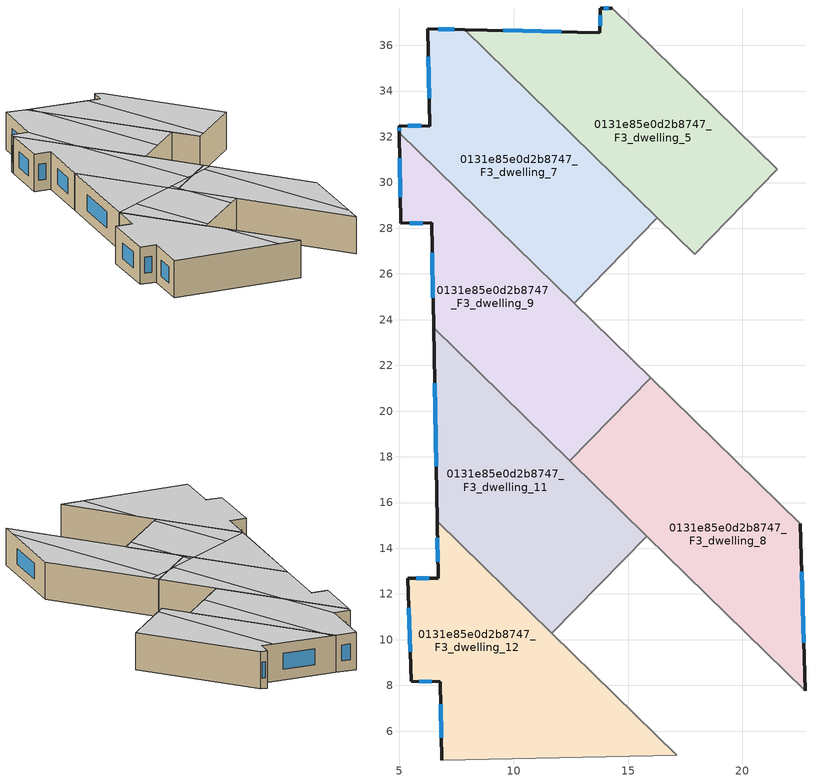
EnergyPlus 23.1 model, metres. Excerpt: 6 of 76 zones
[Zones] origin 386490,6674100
0131e85e0d2b8747_F3_dwelling_11
 floor to 0131e85e0d2b8747_F2_dwelling_11 (EU_floor_Construction): 15.82,14.54 11.66,10.28 6.65,15.17 6.49,23.64 z9
 wall outside (EU_wall_Construction): 6.49,23.64 6.65,15.17 z9:12
 wall to 0131e85e0d2b8747_F3_dwelling_10 (EU_wall_Construction): 11.66,10.28 15.82,14.54 z9:12
 wall to 0131e85e0d2b8747_F3_dwelling_9 (EU_wall_Construction): 12.45,17.82 6.49,23.64 z9:12
 wall to 0131e85e0d2b8747_F3_dwelling_12 (EU_wall_Construction): 6.65,15.17 11.66,10.28 z9:12
 wall to 0131e85e0d2b8747_F3_dwelling_8 (EU_wall_Construction): 15.82,14.54 12.45,17.82 z9:12
 window (EU_Window_Construction): 6.53,21.22 6.6,17.59 z9.86:11.14
 ceiling to 0131e85e0d2b8747_F4_dwelling_10 (EU_floor_Construction): 11.94,10.56 15.1,13.8 13.01,17.28 11.89,18.37 8.47,16.3 z12
 ceiling to 0131e85e0d2b8747_F4_dwelling_5 (EU_floor_Construction): 11.89,18.37 6.49,23.64 6.65,15.2 z12
 ceiling to 0131e85e0d2b8747_F4_dwelling_9 (EU_floor_Construction): 15.1,13.8 15.82,14.54 13.01,17.28 z12
 ceiling to 0131e85e0d2b8747_F4_dwelling_11 (EU_floor_Construction): 11.66,10.28 11.94,10.56 8.47,16.3 6.65,15.2 6.65,15.17 z12
0131e85e0d2b8747_F3_dwelling_12
 floor to 0131e85e0d2b8747_F2_dwelling_12 (EU_floor_Construction): 17.14,4.94 6.84,4.74 6.78,8.16 5.51,8.18 5.36,12.7 6.69,12.69 6.65,15.17 z9
 wall outside (EU_wall_Construction): 6.65,15.17 6.69,12.69 5.36,12.7 5.51,8.18 6.78,8.16 6.84,4.74 z9:12
 wall adiabatic (EU_wall_Construction): 6.84,4.74 17.14,4.94 z9:12
 wall to 0131e85e0d2b8747_F3_dwelling_10 (EU_wall_Construction): 17.14,4.94 11.66,10.28 z9:12
 window (EU_Window_Construction): 5.4,11.4 5.46,9.47 / 6.31,12.69 5.74,12.69 / 6.66,14.47 6.68,13.4 / 6.8,7.19 6.82,5.72 / 5.87,8.17 6.41,8.17 z9.86:11.14
 ceiling to 0131e85e0d2b8747_F4_dwelling_11 (EU_floor_Construction): 15.35,4.9 12.74,9.23 6.65,15.17 6.69,12.69 5.36,12.7 5.51,8.18 6.78,8.16 6.84,4.74 z12
 ceiling to 0131e85e0d2b8747_F4_dwelling_10 (EU_floor_Construction): 17.14,4.94 12.74,9.23 15.35,4.9 z12
0131e85e0d2b8747_F3_dwelling_5
 floor to 0131e85e0d2b8747_F2_dwelling_5 (EU_floor_Construction): 21.53,30.58 17.91,26.87 7.84,36.69 13.77,36.56 13.79,37.63 14.31,37.62 z9
 wall outside (EU_wall_Construction): 14.31,37.62 13.79,37.63 13.77,36.56 7.84,36.69 z9:12
 wall to 0131e85e0d2b8747_F3_dwelling_4 (EU_wall_Construction): 17.91,26.87 21.53,30.58 z9:12
 wall to 0131e85e0d2b8747_F3_dwelling_3 (EU_wall_Construction): 21.53,30.58 14.31,37.62 z9:12
 wall to 0131e85e0d2b8747_F3_dwelling_7 (EU_wall_Construction): 7.84,36.69 16.28,28.46 z9:12
 wall to 0131e85e0d2b8747_F3_dwelling_6 (EU_wall_Construction): 16.28,28.46 17.91,26.87 z9:12
 window (EU_Window_Construction): 13.79,37.33 13.78,36.87 / 14.16,37.62 13.94,37.63 / 12.08,36.6 9.54,36.65 z9.86:11.14
 ceiling to 0131e85e0d2b8747_F4_dwelling_2 (EU_floor_Construction): 18.4,27.37 21.53,30.58 14.31,37.62 13.79,37.63 13.77,36.56 12.84,36.58 z12
 ceiling to 0131e85e0d2b8747_F4_dwelling_3 (EU_floor_Construction): 17.91,26.87 18.4,27.37 12.84,36.58 8.16,36.68 8.6,35.95 z12
 ceiling to 0131e85e0d2b8747_F4_dwelling_4 (EU_floor_Construction): 8.6,35.95 8.16,36.68 7.85,36.69 z12
0131e85e0d2b8747_F3_dwelling_7
 floor to 0131e85e0d2b8747_F2_dwelling_7 (EU_floor_Construction): 16.28,28.46 12.64,24.72 4.99,32.18 4.99,32.48 6.32,32.47 6.24,36.72 7.84,36.69 z9
 wall outside (EU_wall_Construction): 7.84,36.69 6.24,36.72 6.32,32.47 4.99,32.48 4.99,32.18 z9:12
 wall to 0131e85e0d2b8747_F3_dwelling_6 (EU_wall_Construction): 12.64,24.72 16.28,28.46 z9:12
 wall to 0131e85e0d2b8747_F3_dwelling_9 (EU_wall_Construction): 4.99,32.18 12.64,24.72 z9:12
 window (EU_Window_Construction): 4.99,32.4 4.99,32.27 / 5.94,32.47 5.37,32.48 / 6.27,35.51 6.3,33.69 / 7.39,36.7 6.7,36.71 z9.86:11.14
 ceiling to 0131e85e0d2b8747_F4_dwelling_4 (EU_floor_Construction): 12.64,24.72 14.33,26.46 8.6,35.95 7.85,36.69 6.24,36.72 6.32,32.47 8.65,28.61 z12
 ceiling to 0131e85e0d2b8747_F4_dwelling_3 (EU_floor_Construction): 14.33,26.46 16.28,28.46 8.6,35.95 z12
 ceiling to 0131e85e0d2b8747_F4_dwelling_5 (EU_floor_Construction): 8.65,28.61 6.32,32.47 4.99,32.48 4.99,32.18 z12
0131e85e0d2b8747_F3_dwelling_8
 floor to 0131e85e0d2b8747_F2_dwelling_8 (EU_floor_Construction): 22.53,15.07 22.75,7.77 12.45,17.82 15.99,21.45 z9
 wall outside (EU_wall_Construction): 22.75,7.77 22.53,15.07 z9:12
 wall to 0131e85e0d2b8747_F3_dwelling_9 (EU_wall_Construction): 15.99,21.45 12.45,17.82 z9:12
 wall to 0131e85e0d2b8747_F3_dwelling_10 (EU_wall_Construction): 15.82,14.54 22.75,7.77 z9:12
 wall to 0131e85e0d2b8747_F3_dwelling_6 (EU_wall_Construction): 22.53,15.07 15.99,21.45 z9:12
 window (EU_Window_Construction): 22.69,9.86 22.59,12.98 z9.86:11.14
 ceiling to 0131e85e0d2b8747_F4_dwelling_9 (EU_floor_Construction): 22.75,7.77 22.71,9.1 15.73,20.68 14.54,19.96 12.59,17.97 13.01,17.28 z12
 ceiling to 0131e85e0d2b8747_F4_dwelling_8 (EU_floor_Construction): 22.71,9.1 22.53,15.07 16.38,21.07 15.73,20.68 z12
 ceiling to 0131e85e0d2b8747_F4_dwelling_4 (EU_floor_Construction): 16.38,21.07 15.99,21.45 14.54,19.96 z12
 ceiling to 0131e85e0d2b8747_F4_dwelling_10 (EU_floor_Construction): 13.01,17.28 12.59,17.97 12.45,17.82 z12
0131e85e0d2b8747_F3_dwelling_9
 floor to 0131e85e0d2b8747_F2_dwelling_9 (EU_floor_Construction): 6.4,28.23 5.06,28.22 4.99,32.18 15.99,21.45 12.45,17.82 6.49,23.64 z9
 wall outside (EU_wall_Construction): 4.99,32.18 5.06,28.22 6.4,28.23 6.49,23.64 z9:12
 wall to 0131e85e0d2b8747_F3_dwelling_6 (EU_wall_Construction): 15.99,21.45 12.64,24.72 z9:12
 window (EU_Window_Construction): 6.43,26.92 6.46,24.95 / 5.44,28.23 6.02,28.23 / 5.01,31.05 5.04,29.35 z9.86:11.14
 ceiling to 0131e85e0d2b8747_F4_dwelling_5 (EU_floor_Construction): 14.05,19.67 8.65,28.61 4.99,32.18 5.06,28.22 6.4,28.23 6.49,23.64 11.89,18.37 z12
 ceiling to 0131e85e0d2b8747_F4_dwelling_9 (EU_floor_Construction): 12.59,17.97 14.54,19.96 12.23,18.57 z12
 ceiling to 0131e85e0d2b8747_F4_dwelling_10 (EU_floor_Construction): 12.45,17.82 12.59,17.97 12.23,18.57 11.89,18.37 z12
 ceiling adiabatic (EU_roof_Construction): 14.54,19.96 15.99,21.45 8.65,28.61 14.05,19.67 11.89,18.37 z12
[Building]
EU S2 Campaign: North Axis=0; Terrain=City; Solar Distribution=FullExterior
[Site:Location]
Helsinki-Vantaa.AP: Latitude=60.317; Longitude=24.963; Time Zone=2; Elevation=54.6
[SizingPeriod:WeatherFileDays]
AnnualSizingPeriod: Begin Month=1; Begin Day of Month=1; End Month=12; End Day of Month=31; Day of Week for Start Day=Monday; Use Weather File Daylight Saving Period=No; Use Weather File Rain and Snow Indicators=No
[MATERIAL]
EU_InternalMass_Material: Roughness=MediumRough; Thickness=0.1; Conductivity=1; Density=1800; Specific Heat=900; Thermal Absorptance=0.9; Solar Absorptance=0.7; Visible Absorptance=0.7
[MATERIAL:NOMASS] Roughness=MediumRough; Thermal Absorptance=0.9; Solar Absorptance=0.7; Visible Absorptance=0.7
Name | Thermal Resistance
EU_wall_NoMass | 1.10183
EU_roof_NoMass; EU_floor_NoMass | 1.70606
[WINDOWMATERIAL:SIMPLEGLAZINGSYSTEM]
EU_Window_SimpleGlazing: UFactor=3.11035; Solar Heat Gain Coefficient=0.8; Visible Transmittance=0.8
[CONSTRUCTION]
EU_wall_Construction: EU_wall_NoMass
EU_roof_Construction: EU_roof_NoMass
EU_floor_Construction: EU_floor_NoMass
EU_Window_Construction: EU_Window_SimpleGlazing
EU_InternalMass_Construction: EU_InternalMass_Material
[ZONE] Type=1; Multiplier=1; Ceiling Height=autocalculate; Floor Area=autocalculate; Part of Total Floor Area=Yes
Name | Volume
0131e85e0d2b8747_F3_dwelling_11 | 178.895
0131e85e0d2b8747_F3_dwelling_12 | 178.912
0131e85e0d2b8747_F3_dwelling_5 | 178.909
0131e85e0d2b8747_F3_dwelling_7 | 178.885
0131e85e0d2b8747_F3_dwelling_8 | 178.927
0131e85e0d2b8747_F3_dwelling_9 | 178.926
[INTERNALMASS] Construction=EU_InternalMass_Construction
Name | Zone or ZoneList | Surface Area
0131e85e0d2b8747_F3_dwelling_5_EU_InternalMass | 0131e85e0d2b8747_F3_dwelling_5 | 59.6373
0131e85e0d2b8747_F3_dwelling_7_EU_InternalMass | 0131e85e0d2b8747_F3_dwelling_7 | 59.6274
0131e85e0d2b8747_F3_dwelling_8_EU_InternalMass | 0131e85e0d2b8747_F3_dwelling_8 | 59.6416
0131e85e0d2b8747_F3_dwelling_9_EU_InternalMass | 0131e85e0d2b8747_F3_dwelling_9 | 59.6423
0131e85e0d2b8747_F3_dwelling_11_EU_InternalMass | 0131e85e0d2b8747_F3_dwelling_11 | 59.6314
0131e85e0d2b8747_F3_dwelling_12_EU_InternalMass | 0131e85e0d2b8747_F3_dwelling_12 | 59.637
[OTHEREQUIPMENT] Fuel Type=Electricity; Design Level Calculation Method=Watts/Area; Power per Zone Floor Area=1; Fraction Latent=0; Fraction Radiant=0; Fraction Lost=0; Carbon Dioxide Generation Rate=0; EndUse Subcategory=EU_Step8_InternalGains
Name | Zone or ZoneList or Space or SpaceList | Schedule
EU_Step8_InternalGain_0131e85e0d2b8747_F3_dwelling_5_f000 | 0131e85e0d2b8747_F3_dwelling_5 | EU_Step8_GainSchedule_0131e85e0d2b8747_F3_dwelling_5_f000
EU_Step8_InternalGain_0131e85e0d2b8747_F3_dwelling_7_f000 | 0131e85e0d2b8747_F3_dwelling_7 | EU_Step8_GainSchedule_0131e85e0d2b8747_F3_dwelling_7_f000
EU_Step8_InternalGain_0131e85e0d2b8747_F3_dwelling_8_f000 | 0131e85e0d2b8747_F3_dwelling_8 | EU_Step8_GainSchedule_0131e85e0d2b8747_F3_dwelling_8_f000
EU_Step8_InternalGain_0131e85e0d2b8747_F3_dwelling_9_f000 | 0131e85e0d2b8747_F3_dwelling_9 | EU_Step8_GainSchedule_0131e85e0d2b8747_F3_dwelling_9_f000
EU_Step8_InternalGain_0131e85e0d2b8747_F3_dwelling_11_f000 | 0131e85e0d2b8747_F3_dwelling_11 | EU_Step8_GainSchedule_0131e85e0d2b8747_F3_dwelling_11_f000
EU_Step8_InternalGain_0131e85e0d2b8747_F3_dwelling_12_f000 | 0131e85e0d2b8747_F3_dwelling_12 | EU_Step8_GainSchedule_0131e85e0d2b8747_F3_dwelling_12_f000
[ZONEVENTILATION:DESIGNFLOWRATE] Schedule=EU_AlwaysOn; Design Flow Rate Calculation Method=AirChanges/Hour; Air Changes per Hour=0.756316; Ventilation Type=Natural; Fan Pressure Rise=0; Fan Total Efficiency=1; Constant Term Coefficient=1; Temperature Term Coefficient=0; Velocity Term Coefficient=0; Velocity Squared Term Coefficient=0; Minimum Indoor Temperature=-100; Maximum Indoor Temperature=100; Delta Temperature=-100; Minimum Outdoor Temperature=-100; Maximum Outdoor Temperature=100; Maximum Wind Speed=40
Name | Zone or ZoneList or Space or SpaceList
EU_ConstantAir_0131e85e0d2b8747_F3_dwelling_5 | 0131e85e0d2b8747_F3_dwelling_5
EU_ConstantAir_0131e85e0d2b8747_F3_dwelling_7 | 0131e85e0d2b8747_F3_dwelling_7
EU_ConstantAir_0131e85e0d2b8747_F3_dwelling_8 | 0131e85e0d2b8747_F3_dwelling_8
EU_ConstantAir_0131e85e0d2b8747_F3_dwelling_9 | 0131e85e0d2b8747_F3_dwelling_9
EU_ConstantAir_0131e85e0d2b8747_F3_dwelling_11 | 0131e85e0d2b8747_F3_dwelling_11
EU_ConstantAir_0131e85e0d2b8747_F3_dwelling_12 | 0131e85e0d2b8747_F3_dwelling_12
[HVACTEMPLATE:ZONE:IDEALLOADSAIRSYSTEM] System Availability Schedule=EU_AlwaysOn; Maximum Heating Supply Air Temperature=50; Minimum Cooling Supply Air Temperature=13; Maximum Heating Supply Air Humidity Ratio=0.0156; Minimum Cooling Supply Air Humidity Ratio=0.0077; Heating Limit=NoLimit; Cooling Limit=NoLimit; Heating Availability Schedule=EU_AlwaysOn; Cooling Availability Schedule=EU_CoolingOff; Dehumidification Control Type=ConstantSensibleHeatRatio; Cooling Sensible Heat Ratio=0.7; Dehumidification Setpoint=60; Humidification Control Type=None; Humidification Setpoint=30; Outdoor Air Method=None; Outdoor Air Flow Rate per Person=0.00944; Outdoor Air Flow Rate per Zone Floor Area=0; Outdoor Air Flow Rate per Zone=0; Demand Controlled Ventilation Type=None; Outdoor Air Economizer Type=NoEconomizer; Heat Recovery Type=None; Sensible Heat Recovery Effectiveness=0.7; Latent Heat Recovery Effectiveness=0.65
Name | Template Thermostat
0131e85e0d2b8747_F3_dwelling_5 | EU_HeatOnly_0131e85e0d2b8747_F3_dwelling_5
0131e85e0d2b8747_F3_dwelling_7 | EU_HeatOnly_0131e85e0d2b8747_F3_dwelling_7
0131e85e0d2b8747_F3_dwelling_8 | EU_HeatOnly_0131e85e0d2b8747_F3_dwelling_8
0131e85e0d2b8747_F3_dwelling_9 | EU_HeatOnly_0131e85e0d2b8747_F3_dwelling_9
0131e85e0d2b8747_F3_dwelling_11 | EU_HeatOnly_0131e85e0d2b8747_F3_dwelling_11
0131e85e0d2b8747_F3_dwelling_12 | EU_HeatOnly_0131e85e0d2b8747_F3_dwelling_12
[SIZING:ZONE] Zone Cooling Design Supply Air Temperature Input Method=SupplyAirTemperature; Zone Cooling Design Supply Air Temperature=13; Zone Heating Design Supply Air Temperature Input Method=SupplyAirTemperature; Zone Heating Design Supply Air Temperature=50; Zone Cooling Design Supply Air Humidity Ratio=0.008; Zone Heating Design Supply Air Humidity Ratio=0.008; Cooling Design Air Flow Method=DesignDay; Cooling Design Air Flow Rate=0; Cooling Minimum Air Flow per Zone Floor Area=0.000762; Cooling Minimum Air Flow=0; Cooling Minimum Air Flow Fraction=0.2; Heating Design Air Flow Method=DesignDay; Heating Design Air Flow Rate=0; Heating Maximum Air Flow per Zone Floor Area=0.002032; Heating Maximum Air Flow=0.141576; Heating Maximum Air Flow Fraction=0.3; Account for Dedicated Outdoor Air System=No; Dedicated Outdoor Air System Control Strategy=NeutralSupplyAir; Dedicated Outdoor Air Low Setpoint Temperature for Design=autosize; Dedicated Outdoor Air High Setpoint Temperature for Design=autosize; Zone Load Sizing Method=Sensible Load Only No Latent Load; Zone Latent Cooling Design Supply Air Humidity Ratio Input Method=HumidityRatioDifference; Zone Cooling Design Supply Air Humidity Ratio Difference=0.005; Zone Latent Heating Design Supply Air Humidity Ratio Input Method=HumidityRatioDifference; Zone Humidification Design Supply Air Humidity Ratio Difference=0.005
0131e85e0d2b8747_F3_dwelling_5; 0131e85e0d2b8747_F3_dwelling_7; 0131e85e0d2b8747_F3_dwelling_8; 0131e85e0d2b8747_F3_dwelling_9; 0131e85e0d2b8747_F3_dwelling_11; 0131e85e0d2b8747_F3_dwelling_12
[SCHEDULE:CONSTANT]
Name | Hourly Value
EU_AlwaysOn | 1
EU_CoolingOff | 0
[SCHEDULE:FILE] Column Number=1; Rows to Skip at Top=0; Number of Hours of Data=8760; Column Separator=Comma; Interpolate to Timestep=No; Minutes per Item=60; Adjust Schedule for Daylight Savings=Yes
Name | File
EU_Step8_GainSchedule_0131e85e0d2b8747_F3_dwelling_5_f000 | ../../schedules/0131e85e0d2b8747/0131e85e0d2b8747_F3_dwelling_5_f000_gain.csv
EU_Step8_GainSchedule_0131e85e0d2b8747_F3_dwelling_7_f000 | ../../schedules/0131e85e0d2b8747/0131e85e0d2b8747_F3_dwelling_7_f000_gain.csv
EU_Step8_GainSchedule_0131e85e0d2b8747_F3_dwelling_8_f000 | ../../schedules/0131e85e0d2b8747/0131e85e0d2b8747_F3_dwelling_8_f000_gain.csv
EU_Step8_GainSchedule_0131e85e0d2b8747_F3_dwelling_9_f000 | ../../schedules/0131e85e0d2b8747/0131e85e0d2b8747_F3_dwelling_9_f000_gain.csv
EU_Step8_GainSchedule_0131e85e0d2b8747_F3_dwelling_11_f000 | ../../schedules/0131e85e0d2b8747/0131e85e0d2b8747_F3_dwelling_11_f000_gain.csv
EU_Step8_GainSchedule_0131e85e0d2b8747_F3_dwelling_12_f000 | ../../schedules/0131e85e0d2b8747/0131e85e0d2b8747_F3_dwelling_12_f000_gain.csv
